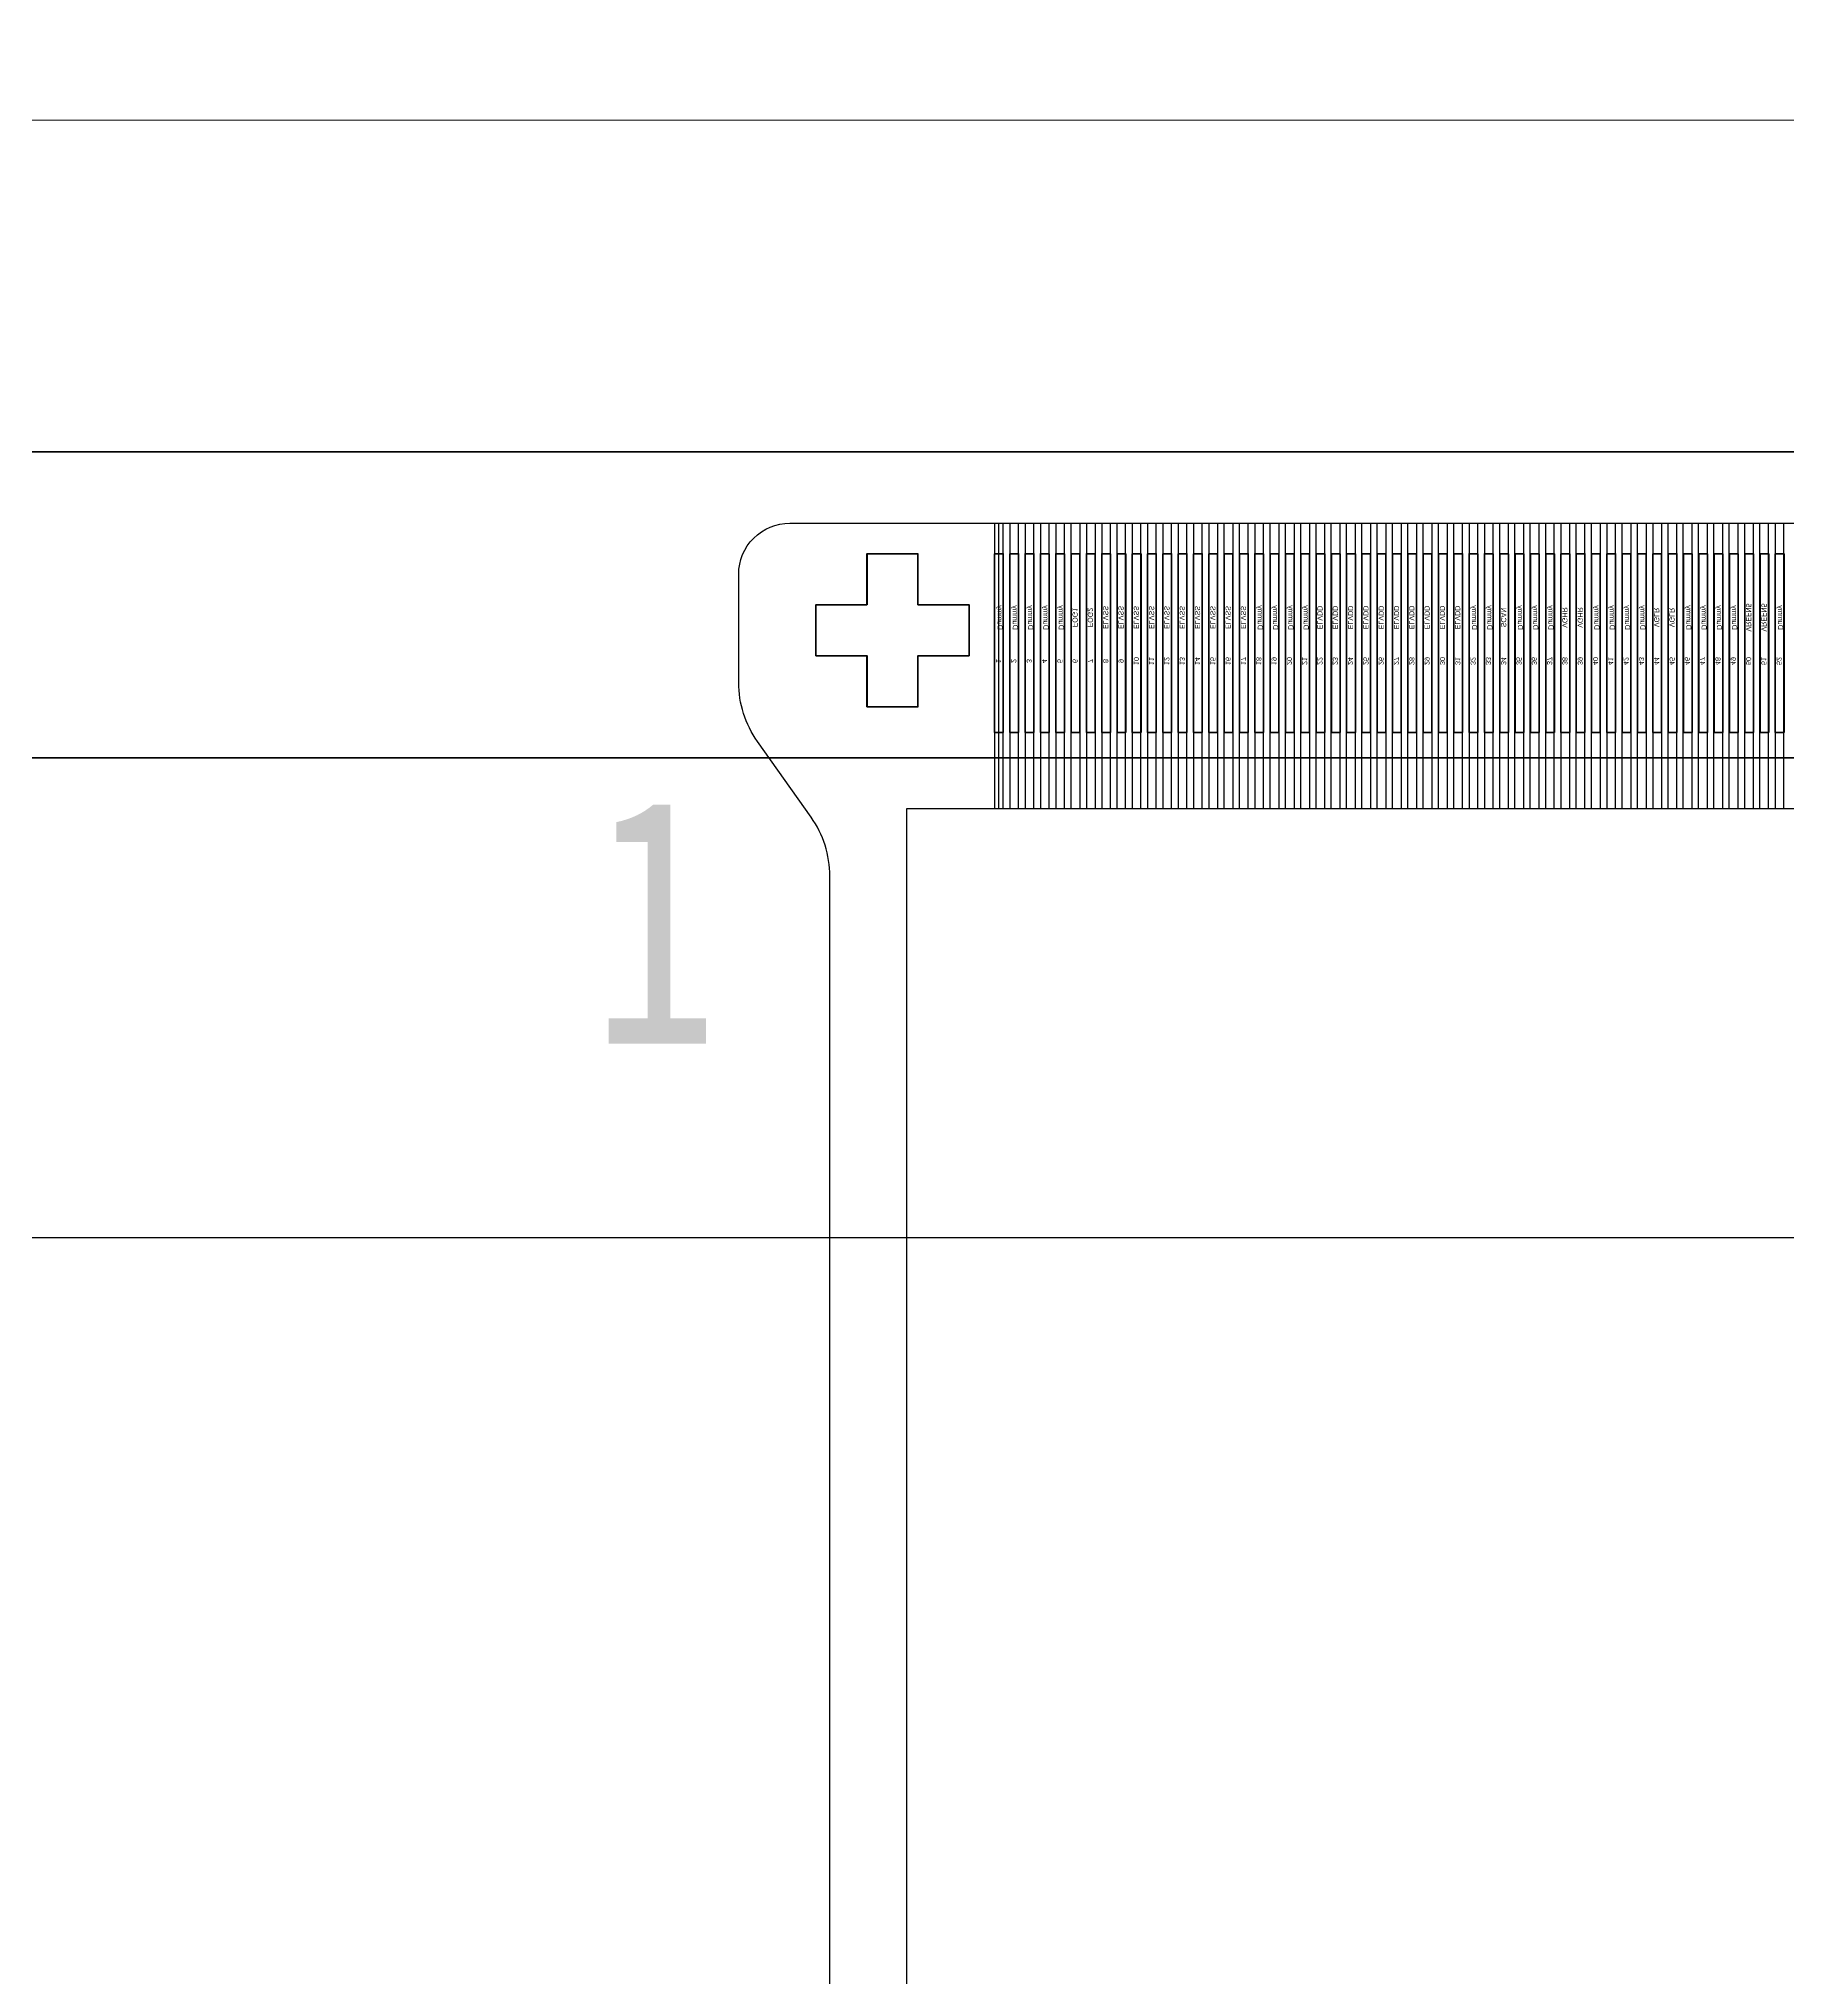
# Model space of a CAD drawing. Header units: millimetres. Extents: x 2678 to 7528, y -1679 to -1155.
# Drawn here: x 3645.996 to 3649.422, y -1275.456 to -1271.657 of the extents above; entities that cross this region are included whole.
import ezdxf
from ezdxf.enums import TextEntityAlignment as Align

# ---------------------------------------------------------------- set-up
doc = ezdxf.new("R2010")
doc.units = ezdxf.units.MM
for name, color, linetype in [('01 Copper', 3, 'Continuous'), ('03 Solder Resist', 6, 'Continuous'), ('06 Cutline', 4, 'Continuous'), ('09 Center_line', 1, 'Continuous'), ('13 OL no.', 190, 'Continuous'), ('14 OL name', 220, 'Continuous'), ('COVER LENS', 6, 'Continuous')]:
    doc.layers.add(name, color=color, linetype=linetype)
for name, color, linetype, lineweight in [('Dim', 3, 'Continuous', 13), ('FPC.drawing', 30, 'Continuous', 100), ('P_OLED.drawing', 3, 'Continuous', 100), ('POL', 5, 'Continuous', 9)]:
    doc.layers.add(name, color=color, linetype=linetype, lineweight=lineweight)
doc.styles.add('CCN-1', font='', dxfattribs={"width": 0.85})
doc.styles.add('ME-txt', font='txt.shx', dxfattribs={"width": 0.75})
doc.styles.get("Standard").update_dxf_attribs({"font": 'arial.ttf'})
doc.styles.get('CCN-1').set_extended_font_data('SimSun')
doc.dimstyles.new('DIM-CCN', dxfattribs={"dimscale": 0.9, "dimtxt": 1.7, "dimasz": 1.2, "dimexe": 1.5, "dimexo": 0.5, "dimgap": 0.3, "dimtad": 1, "dimzin": 0, "dimdsep": 46, "dimtxsty": 'CCN-1', "dimblk": 'OPEN30', "dimcen": 0.05, "dimclrd": 256, "dimclre": 256, "dimclrt": 7, "dimadec": 0, "dimazin": 0, "dimtfac": 1, "dimtofl": 0, "dimtmove": 0, "dimatfit": 3, "dimldrblk": 'OPEN30', "dimfxl": 1, "dimtolj": 1, "dimtzin": 0, "dimlwd": -1, "dimlwe": -1, "dimarcsym": 0})

# ---------------------------------------------------------------- blocks, each defined once
blk = doc.blocks.new('OLED屏体')
at = {"color": 3, "linetype": 'Continuous'}
for p, q in [((5116.1531, 184.8451), (5116.2531, 184.8451)), ((5116.2531, 184.8451), (5116.1531, 184.8451)), ((5116.2531, 184.8451), (5116.1531, 184.8451)), ((5116.1531, 184.8451), (5116.1531, 184.7451)), ((5116.2531, 184.8451), (5116.1531, 184.8451)), ((5116.2531, 184.7451), (5116.2531, 184.8451)), ((5116.1531, 184.7451), (5116.0531, 184.7451)), ((5116.0531, 184.7451), (5116.0531, 184.6451)), ((5116.3531, 184.7451), (5116.2531, 184.7451)), ((5116.3531, 184.6451), (5116.3531, 184.7451)), ((5116.0531, 184.6451), (5116.1531, 184.6451)), ((5116.1531, 184.6451), (5116.1531, 184.5451)), ((5116.2531, 184.5451), (5116.2531, 184.6451)), ((5116.2531, 184.6451), (5116.3531, 184.6451)), ((5116.1531, 184.5451), (5116.2531, 184.5451))]:
    blk.add_line(p, q, dxfattribs=at)
at = {"layer": 'FPC.drawing', "color": 30, "linetype": 'Continuous', "lineweight": 100}
for points in [[(5116.2531, 184.8451), (5116.1531, 184.8451), (5116.1531, 184.7451), (5116.0531, 184.7451), (5116.0531, 184.6451), (5116.1531, 184.6451), (5116.1531, 184.5451), (5116.2531, 184.5451), (5116.2531, 184.6451), (5116.3531, 184.6451), (5116.3531, 184.7451), (5116.2531, 184.7451)], [(5116.4031, 184.4951), (5116.4201, 184.4951), (5116.4201, 184.8451), (5116.4031, 184.8451)], [(5116.4331, 184.4951), (5116.4501, 184.4951), (5116.4501, 184.8451), (5116.4331, 184.8451)], [(5116.4631, 184.4951), (5116.4801, 184.4951), (5116.4801, 184.8451), (5116.4631, 184.8451)], [(5116.4931, 184.4951), (5116.5101, 184.4951), (5116.5101, 184.8451), (5116.4931, 184.8451)], [(5116.5231, 184.4951), (5116.5401, 184.4951), (5116.5401, 184.8451), (5116.5231, 184.8451)], [(5116.5531, 184.4951), (5116.5701, 184.4951), (5116.5701, 184.8451), (5116.5531, 184.8451)], [(5116.5831, 184.4951), (5116.6001, 184.4951), (5116.6001, 184.8451), (5116.5831, 184.8451)], [(5116.6131, 184.4951), (5116.6301, 184.4951), (5116.6301, 184.8451), (5116.6131, 184.8451)], [(5116.6431, 184.4951), (5116.6601, 184.4951), (5116.6601, 184.8451), (5116.6431, 184.8451)], [(5116.6731, 184.4951), (5116.6901, 184.4951), (5116.6901, 184.8451), (5116.6731, 184.8451)], [(5116.7031, 184.4951), (5116.7201, 184.4951), (5116.7201, 184.8451), (5116.7031, 184.8451)], [(5116.7331, 184.4951), (5116.7501, 184.4951), (5116.7501, 184.8451), (5116.7331, 184.8451)], [(5116.7631, 184.4951), (5116.7801, 184.4951), (5116.7801, 184.8451), (5116.7631, 184.8451)], [(5116.7931, 184.4951), (5116.8101, 184.4951), (5116.8101, 184.8451), (5116.7931, 184.8451)], [(5116.8231, 184.4951), (5116.8401, 184.4951), (5116.8401, 184.8451), (5116.8231, 184.8451)], [(5116.8531, 184.4951), (5116.8701, 184.4951), (5116.8701, 184.8451), (5116.8531, 184.8451)], [(5116.8831, 184.4951), (5116.9001, 184.4951), (5116.9001, 184.8451), (5116.8831, 184.8451)], [(5116.9131, 184.4951), (5116.9301, 184.4951), (5116.9301, 184.8451), (5116.9131, 184.8451)], [(5116.9431, 184.4951), (5116.9601, 184.4951), (5116.9601, 184.8451), (5116.9431, 184.8451)], [(5116.9731, 184.4951), (5116.9901, 184.4951), (5116.9901, 184.8451), (5116.9731, 184.8451)], [(5117.0031, 184.4951), (5117.0201, 184.4951), (5117.0201, 184.8451), (5117.0031, 184.8451)], [(5117.0331, 184.4951), (5117.0501, 184.4951), (5117.0501, 184.8451), (5117.0331, 184.8451)], [(5117.0631, 184.4951), (5117.0801, 184.4951), (5117.0801, 184.8451), (5117.0631, 184.8451)], [(5117.0931, 184.4951), (5117.1101, 184.4951), (5117.1101, 184.8451), (5117.0931, 184.8451)], [(5117.1231, 184.4951), (5117.1401, 184.4951), (5117.1401, 184.8451), (5117.1231, 184.8451)], [(5117.1531, 184.4951), (5117.1701, 184.4951), (5117.1701, 184.8451), (5117.1531, 184.8451)], [(5117.1831, 184.4951), (5117.2001, 184.4951), (5117.2001, 184.8451), (5117.1831, 184.8451)], [(5117.2131, 184.4951), (5117.2301, 184.4951), (5117.2301, 184.8451), (5117.2131, 184.8451)], [(5117.2431, 184.4951), (5117.2601, 184.4951), (5117.2601, 184.8451), (5117.2431, 184.8451)], [(5117.2731, 184.4951), (5117.2901, 184.4951), (5117.2901, 184.8451), (5117.2731, 184.8451)], [(5117.3031, 184.4951), (5117.3201, 184.4951), (5117.3201, 184.8451), (5117.3031, 184.8451)], [(5117.3331, 184.4951), (5117.3501, 184.4951), (5117.3501, 184.8451), (5117.3331, 184.8451)], [(5117.3631, 184.4951), (5117.3801, 184.4951), (5117.3801, 184.8451), (5117.3631, 184.8451)], [(5117.3931, 184.4951), (5117.4101, 184.4951), (5117.4101, 184.8451), (5117.3931, 184.8451)], [(5117.4231, 184.4951), (5117.4401, 184.4951), (5117.4401, 184.8451), (5117.4231, 184.8451)], [(5117.4531, 184.4951), (5117.4701, 184.4951), (5117.4701, 184.8451), (5117.4531, 184.8451)], [(5117.4831, 184.4951), (5117.5001, 184.4951), (5117.5001, 184.8451), (5117.4831, 184.8451)], [(5117.5131, 184.4951), (5117.5301, 184.4951), (5117.5301, 184.8451), (5117.5131, 184.8451)], [(5117.5431, 184.4951), (5117.5601, 184.4951), (5117.5601, 184.8451), (5117.5431, 184.8451)], [(5117.5731, 184.4951), (5117.5901, 184.4951), (5117.5901, 184.8451), (5117.5731, 184.8451)], [(5117.6031, 184.4951), (5117.6201, 184.4951), (5117.6201, 184.8451), (5117.6031, 184.8451)], [(5117.6331, 184.4951), (5117.6501, 184.4951), (5117.6501, 184.8451), (5117.6331, 184.8451)], [(5117.6631, 184.4951), (5117.6801, 184.4951), (5117.6801, 184.8451), (5117.6631, 184.8451)], [(5117.6931, 184.4951), (5117.7101, 184.4951), (5117.7101, 184.8451), (5117.6931, 184.8451)], [(5117.7231, 184.4951), (5117.7401, 184.4951), (5117.7401, 184.8451), (5117.7231, 184.8451)], [(5117.7531, 184.4951), (5117.7701, 184.4951), (5117.7701, 184.8451), (5117.7531, 184.8451)], [(5117.7831, 184.4951), (5117.8001, 184.4951), (5117.8001, 184.8451), (5117.7831, 184.8451)], [(5117.8131, 184.4951), (5117.8301, 184.4951), (5117.8301, 184.8451), (5117.8131, 184.8451)], [(5117.8431, 184.4951), (5117.8601, 184.4951), (5117.8601, 184.8451), (5117.8431, 184.8451)], [(5117.8731, 184.4951), (5117.8901, 184.4951), (5117.8901, 184.8451), (5117.8731, 184.8451)], [(5117.9031, 184.4951), (5117.9201, 184.4951), (5117.9201, 184.8451), (5117.9031, 184.8451)], [(5117.9331, 184.4951), (5117.9501, 184.4951), (5117.9501, 184.8451), (5117.9331, 184.8451)]]:
    blk.add_lwpolyline(points, close=True, dxfattribs=at)
at = {"layer": 'P_OLED.drawing', "color": 3, "linetype": 'Continuous', "lineweight": 100}
for p, q in [((5134.5691, 185.0451), (5108.5142, 185.0451)), ((5110.3796, 184.4451), (5132.7036, 184.4451))]:
    blk.add_line(p, q, dxfattribs=at)
at = {"layer": 'Dim', "lineweight": 0, "insert": (5115.861, 183.8847), "char_height": 0.482276, "attachment_point": 9, "style": 'ME-txt'}
blk.add_mtext('{\\fSimSun|b0|i0|c134|p2;1}', dxfattribs=at)
blk = doc.blocks.new('WQT3T')
at = {"layer": '01 Copper'}
for points in [[(3336.1507, -679.0869), (3336.1507, -678.5269)], [(3336.1677, -678.5269), (3336.1677, -679.0869)], [(3336.1807, -679.0869), (3336.1807, -678.5269)], [(3336.1977, -679.0869), (3336.1977, -678.5269)], [(3336.2107, -678.5269), (3336.2107, -679.0869)], [(3336.2277, -678.5269), (3336.2277, -679.0869)], [(3336.2407, -678.5269), (3336.2407, -679.0869)], [(3336.2577, -679.0869), (3336.2577, -678.5269)], [(3336.2706, -678.5269), (3336.2706, -679.0869)], [(3336.2876, -679.0869), (3336.2876, -678.5269)], [(3336.3006, -678.5269), (3336.3006, -679.0869)], [(3336.3176, -679.0869), (3336.3176, -678.5269)], [(3336.3306, -678.5269), (3336.3306, -679.0869)], [(3336.3476, -679.0869), (3336.3476, -678.5269)], [(3336.3606, -679.0869), (3336.3606, -678.5269)], [(3336.3776, -679.0869), (3336.3776, -678.5269)], [(3336.3906, -678.5269), (3336.3906, -679.0869)], [(3336.4076, -678.5269), (3336.4076, -679.0869)], [(3336.4206, -678.5269), (3336.4206, -679.0869)], [(3336.4376, -679.0869), (3336.4376, -678.5269)], [(3336.4506, -678.5269), (3336.4506, -679.0869)], [(3336.4676, -679.0869), (3336.4676, -678.5269)], [(3336.4806, -679.0869), (3336.4806, -678.5269)], [(3336.4976, -678.5269), (3336.4976, -679.0869)], [(3336.5106, -678.5269), (3336.5106, -679.0869)], [(3336.5276, -679.0869), (3336.5276, -678.5269)], [(3336.5406, -679.0869), (3336.5406, -678.5269)], [(3336.5576, -679.0869), (3336.5576, -678.5269)], [(3336.5706, -678.5269), (3336.5706, -679.0869)], [(3336.5876, -678.5269), (3336.5876, -679.0869)], [(3336.6006, -679.0869), (3336.6006, -678.5269)], [(3336.6176, -678.5269), (3336.6176, -679.0869)], [(3336.6306, -678.5269), (3336.6306, -679.0869)], [(3336.6476, -679.0869), (3336.6476, -678.5269)], [(3336.6606, -678.5269), (3336.6606, -679.0869)], [(3336.6776, -679.0869), (3336.6776, -678.5269)], [(3336.6905, -678.5269), (3336.6905, -679.0869)], [(3336.7075, -678.5269), (3336.7075, -679.0869)], [(3336.7205, -679.0869), (3336.7205, -678.5269)], [(3336.7375, -678.5269), (3336.7375, -679.0869)], [(3336.7505, -679.0869), (3336.7505, -678.5269)], [(3336.7675, -678.5269), (3336.7675, -679.0869)], [(3336.7805, -679.0869), (3336.7805, -678.5269)], [(3336.7975, -679.0869), (3336.7975, -678.5269)], [(3336.8105, -678.5269), (3336.8105, -679.0869)], [(3336.8275, -679.0869), (3336.8275, -678.5269)], [(3336.8405, -678.5269), (3336.8405, -679.0869)], [(3336.8575, -679.0869), (3336.8575, -678.5269)], [(3336.8705, -678.5269), (3336.8705, -679.0869)], [(3336.8875, -679.0869), (3336.8875, -678.5269)], [(3336.9005, -678.5269), (3336.9005, -679.0869)], [(3336.9175, -679.0869), (3336.9175, -678.5269)], [(3336.9305, -678.5269), (3336.9305, -679.0869)], [(3336.9475, -679.0869), (3336.9475, -678.5269)], [(3336.9605, -678.5269), (3336.9605, -679.0869)], [(3336.9775, -679.0869), (3336.9775, -678.5269)], [(3336.9905, -678.5269), (3336.9905, -679.0869)], [(3337.0075, -679.0869), (3337.0075, -678.5269)], [(3337.0205, -678.5269), (3337.0205, -679.0869)], [(3337.0375, -679.0869), (3337.0375, -678.5269)], [(3337.0505, -678.5269), (3337.0505, -679.0869)], [(3337.0675, -678.5269), (3337.0675, -679.0869)], [(3337.0804, -678.5269), (3337.0804, -679.0869)], [(3337.0974, -679.0869), (3337.0974, -678.5269)], [(3337.1104, -678.5269), (3337.1104, -679.0869)], [(3337.1274, -679.0869), (3337.1274, -678.5269)], [(3337.1404, -678.5269), (3337.1404, -679.0869)], [(3337.1574, -679.0869), (3337.1574, -678.5269)], [(3337.1704, -679.0869), (3337.1704, -678.5269)], [(3337.1874, -678.5269), (3337.1874, -679.0869)], [(3337.2004, -679.0869), (3337.2004, -678.5269)], [(3337.2174, -679.0869), (3337.2174, -678.5269)], [(3337.2304, -678.5269), (3337.2304, -679.0869)], [(3337.2474, -679.0869), (3337.2474, -678.5269)], [(3337.2604, -678.5269), (3337.2604, -679.0869)], [(3337.2774, -678.5269), (3337.2774, -679.0869)], [(3337.2904, -679.0869), (3337.2904, -678.5269)], [(3337.3074, -678.5269), (3337.3074, -679.0869)], [(3337.3204, -679.0869), (3337.3204, -678.5269)], [(3337.3374, -678.5269), (3337.3374, -679.0869)], [(3337.3504, -679.0869), (3337.3504, -678.5269)], [(3337.3674, -678.5269), (3337.3674, -679.0869)], [(3337.3804, -679.0869), (3337.3804, -678.5269)], [(3337.3974, -678.5269), (3337.3974, -679.0869)], [(3337.4104, -679.0869), (3337.4104, -678.5269)], [(3337.4274, -678.5269), (3337.4274, -679.0869)], [(3337.4404, -679.0869), (3337.4404, -678.5269)], [(3337.4574, -678.5269), (3337.4574, -679.0869)], [(3337.4703, -679.0869), (3337.4703, -678.5269)], [(3337.4873, -678.5269), (3337.4873, -679.0869)], [(3337.5003, -678.5269), (3337.5003, -679.0869)], [(3337.5173, -678.5269), (3337.5173, -679.0869)], [(3337.5303, -678.5269), (3337.5303, -679.0869)], [(3337.5473, -679.0869), (3337.5473, -678.5269)], [(3337.5603, -679.0869), (3337.5603, -678.5269)], [(3337.5773, -678.5269), (3337.5773, -679.0869)], [(3337.5903, -679.0869), (3337.5903, -678.5269)], [(3337.6073, -678.5269), (3337.6073, -679.0869)], [(3337.6203, -679.0869), (3337.6203, -678.5269)], [(3337.6373, -678.5269), (3337.6373, -679.0869)], [(3337.6503, -679.0869), (3337.6503, -678.5269)], [(3337.6673, -678.5269), (3337.6673, -679.0869)], [(3337.6803, -679.0869), (3337.6803, -678.5269)], [(3337.6973, -678.5269), (3337.6973, -679.0869)]]:
    blk.add_lwpolyline(points, dxfattribs=at)
blk.add_lwpolyline([(3338.0472, -678.6869), (3338.0472, -678.7869), (3337.9472, -678.7869), (3337.9472, -678.8869), (3337.8472, -678.8869), (3337.8472, -678.7869), (3337.7472, -678.7869), (3337.7472, -678.6869), (3337.8472, -678.6869), (3337.8472, -678.5869), (3337.9472, -678.5869), (3337.9472, -678.6869)], close=True, dxfattribs=at)
at = {"layer": '03 Solder Resist'}
blk.add_lwpolyline([(3337.8701, -681.4615, 0.081869), (3337.8886, -681.5738), (3338.1495, -682.3437, -0.081869), (3338.1601, -682.4079), (3338.1601, -685.2564, 0.177691), (3338.2432, -685.4828), (3338.6126, -685.9184, -0.177691), (3338.6601, -686.0477), (3338.6601, -686.5193), (3326.4601, -686.5193), (3326.4601, -686.0477, -0.177691), (3326.5076, -685.9184), (3326.877, -685.4828, 0.177691), (3326.9601, -685.2564), (3326.9601, -682.4079, -0.081869), (3326.9707, -682.3437), (3327.2316, -681.5738, 0.081869), (3327.2501, -681.4615), (3327.2501, -679.0869), (3337.8701, -679.0869)], format="xyb", close=True, dxfattribs=at)
at = {"layer": '06 Cutline', "linetype": 'Continuous'}
blk.add_lwpolyline([(3326.5101, -688.1193), (3338.6101, -688.1193, 0.414214), (3338.8101, -687.9193), (3338.8101, -685.9927, 0.177691), (3338.7626, -685.8633), (3338.3576, -685.3858, -0.177691), (3338.3101, -685.2564), (3338.3101, -682.3831, 0.081869), (3338.2995, -682.3189), (3338.0307, -681.5257, -0.081869), (3338.0201, -681.4615), (3338.0201, -679.2188, -0.155127), (3338.0568, -679.1033), (3338.1619, -678.9547, 0.155127), (3338.1986, -678.8392), (3338.1986, -678.6269, 0.414214), (3338.0986, -678.5269), (3327.0216, -678.5269, 0.414214)], format="xyb", dxfattribs=at)
at = {"layer": '09 Center_line'}
blk.add_line((3337.6888, -679.0867), (3337.6888, -678.5267), dxfattribs=at)
at = {"layer": '13 OL no.'}
for s, p in [('52', (3336.1647, -678.7971)), ('51', (3336.1947, -678.7971)), ('50', (3336.2247, -678.7971)), ('49', (3336.2547, -678.7971)), ('48', (3336.2847, -678.7971)), ('47', (3336.3148, -678.7971)), ('46', (3336.3447, -678.7971)), ('45', (3336.3746, -678.7971)), ('44', (3336.4048, -678.7971)), ('43', (3336.4346, -678.7971)), ('42', (3336.4648, -678.7971)), ('41', (3336.4948, -678.7971)), ('40', (3336.5246, -678.7971)), ('39', (3336.5546, -678.7971)), ('38', (3336.5846, -678.7971)), ('37', (3336.6146, -678.7971)), ('36', (3336.6446, -678.7971)), ('35', (3336.6746, -678.7971)), ('34', (3336.7046, -678.7971)), ('33', (3336.7345, -678.7971)), ('32', (3336.7645, -678.7971)), ('31', (3336.7945, -678.7971)), ('30', (3336.8245, -678.7971)), ('29', (3336.8545, -678.7971)), ('28', (3336.8845, -678.7971)), ('27', (3336.9147, -678.7971)), ('26', (3336.9445, -678.7971)), ('25', (3336.9745, -678.7971)), ('24', (3337.0047, -678.7971)), ('23', (3337.0345, -678.7971)), ('22', (3337.0646, -678.7971)), ('21', (3337.0946, -678.7971)), ('20', (3337.1245, -678.7971)), ('19', (3337.1545, -678.7971)), ('18', (3337.1844, -678.7971)), ('17', (3337.2146, -678.7971)), ('16', (3337.2444, -678.7971)), ('15', (3337.2744, -678.7971)), ('14', (3337.3046, -678.7971)), ('13', (3337.3344, -678.7971)), ('12', (3337.3646, -678.7971)), ('11', (3337.3946, -678.7971)), ('10', (3337.4244, -678.7971)), ('9', (3337.4544, -678.7971)), ('8', (3337.4844, -678.7971)), ('7', (3337.5144, -678.7971)), ('6', (3337.5444, -678.7971)), ('5', (3337.5742, -678.7971)), ('4', (3337.6045, -678.7971)), ('3', (3337.6343, -678.7971)), ('2', (3337.6645, -678.7971)), ('1', (3337.6945, -678.7971))]:
    blk.add_text(s, height=0.01, rotation=90, dxfattribs=at).set_placement(p, align=Align.CENTER)
at = {"layer": '14 OL name'}
for s, p in [('Dummy', (3336.1619, -678.7118)), ('VREFN5', (3336.1946, -678.7118)), ('VREFN5', (3336.2246, -678.7118)), ('Dummy', (3336.2519, -678.7118)), ('Dummy', (3336.2819, -678.7118)), ('Dummy', (3336.3118, -678.7118)), ('Dummy', (3336.3418, -678.7118)), ('VGLR', (3336.3748, -678.7118)), ('VGLR', (3336.4048, -678.7118)), ('Dummy', (3336.4318, -678.7118)), ('Dummy', (3336.4618, -678.7118)), ('Dummy', (3336.4918, -678.7118)), ('Dummy', (3336.5218, -678.7118)), ('VGHR', (3336.5547, -678.7118)), ('VGHR', (3336.5847, -678.7118)), ('Dummy', (3336.6118, -678.7118)), ('Dummy', (3336.6418, -678.7118)), ('Dummy', (3336.6718, -678.7118)), ('SCAN', (3336.7047, -678.7118)), ('Dummy', (3336.7317, -678.7118)), ('Dummy', (3336.7617, -678.7118)), ('ELVDD', (3336.7947, -678.7118)), ('ELVDD', (3336.8247, -678.7118)), ('ELVDD', (3336.8547, -678.7118)), ('ELVDD', (3336.8846, -678.7118)), ('ELVDD', (3336.9146, -678.7118)), ('ELVDD', (3336.9446, -678.7118)), ('ELVDD', (3336.9746, -678.7118)), ('ELVDD', (3337.0046, -678.7118)), ('ELVDD', (3337.0346, -678.7118)), ('ELVDD', (3337.0646, -678.7118)), ('Dummy', (3337.0917, -678.7118)), ('Dummy', (3337.1216, -678.7118)), ('Dummy', (3337.1516, -678.7118)), ('Dummy', (3337.1816, -678.7118)), ('ELVSS', (3337.2146, -678.7118)), ('ELVSS', (3337.2446, -678.7118)), ('ELVSS', (3337.2745, -678.7118)), ('ELVSS', (3337.3045, -678.7118)), ('ELVSS', (3337.3345, -678.7118)), ('ELVSS', (3337.3645, -678.7118)), ('ELVSS', (3337.3945, -678.7118)), ('ELVSS', (3337.4245, -678.7118)), ('ELVSS', (3337.4545, -678.7118)), ('ELVSS', (3337.4845, -678.7118)), ('FOG2', (3337.5145, -678.7118)), ('FOG1', (3337.5445, -678.7118)), ('Dummy', (3337.5715, -678.7118)), ('Dummy', (3337.6015, -678.7118)), ('Dummy', (3337.6315, -678.7118)), ('Dummy', (3337.6615, -678.7118)), ('Dummy', (3337.6915, -678.7118))]:
    blk.add_text(s, height=0.01, rotation=90, dxfattribs=at).set_placement(p, align=Align.CENTER)
blk = doc.blocks.new('_Open30')
at = {"color": 0, "linetype": 'ByBlock', "lineweight": -2}
for p, q in [((-1, 0.2679), (0, 0)), ((0, 0), (-1, -0.2679)), ((0, 0), (-1, 0))]:
    blk.add_line(p, q, dxfattribs=at)
blk = doc.blocks.new('*D174')
at = {"layer": 'Defpoints', "color": 0}
for p in [(3653.0362, -1271.316), (3644.1465, -1274.0068), (3653.0362, -1274.0068)]:
    blk.add_point(p, dxfattribs=at)
at = {"layer": 'Dim'}
for p, q in [((3644.1465, -1270.236), (3644.1465, -1269.156)), ((3652.5862, -1271.316), (3642.7965, -1271.316)), ((3652.5862, -1274.0068), (3642.7965, -1274.0068)), ((3644.1465, -1275.0868), (3644.1465, -1280.2305))]:
    blk.add_line(p, q, dxfattribs=at)
at = {"layer": 'Dim', "xscale": 1.08, "yscale": 1.08, "zscale": 1.08}
for p, rotation in [((3644.1465, -1271.316), 270), ((3644.1465, -1274.0068), 90)]:
    blk.add_blockref('_Open30', p, dxfattribs=dict(at, rotation=rotation))
at = {"layer": 'Dim', "color": 7, "insert": (3643.1115, -1278.1987), "char_height": 1.53, "attachment_point": 5, "rotation": 90, "style": 'CCN-1'}
blk.add_mtext('\\A1;2.69', dxfattribs=at)

msp = doc.modelspace()

# ---------------------------------------------------------------- linework, layer by layer
at = {"layer": 'COVER LENS', "color": 7, "linetype": 'Continuous'}
msp.add_line((3662.0362, -1274.0068), (3644.0362, -1274.0068), dxfattribs=at)
msp.add_lwpolyline([(3641.5071, -1274.0068, -0.414214), (3637.5071, -1270.0068), (3637.5071, -1242.2232, -0.414214), (3641.5071, -1238.2232), (3664.5071, -1238.2232, -0.414214), (3668.5071, -1242.2232), (3668.5071, -1270.0068, -0.414214), (3664.5071, -1274.0068)], format="xyb", close=True, dxfattribs=at)
at = {"layer": 'POL', "color": 4}
msp.add_lwpolyline([(3664.1691, -1240.214), (3641.8451, -1240.214, 0.414214), (3638.7951, -1243.264), (3638.7951, -1269.866, 0.175171), (3639.4999, -1271.816), (3666.5143, -1271.816, 0.175171), (3667.2191, -1269.866), (3667.2191, -1243.264, 0.414214)], format="xyb", close=True, dxfattribs=at)

# ---------------------------------------------------------------- block references
at = {"layer": 'Dim', "color": 42}
msp.add_blockref('OLED屏体', (-1468.5345, -1457.5111), dxfattribs=at)
at = {"layer": 'Dim', "color": 42, "xscale": -1}
msp.add_blockref('WQT3T', (6985.5659, -594.0791), dxfattribs=at)

# ---------------------------------------------------------------- dimensions: what is measured, and where the dimension line sits
at = {"layer": 'Dim'}
dim = msp.add_linear_dim(base=(3644.1465, -1274.0068), p1=(3653.0362, -1271.316), p2=(3653.0362, -1274.0068), angle=90, dimstyle='DIM-CCN', override={"dimarcsym": 1}, dxfattribs=at)
dim.commit()
dim.dimension.update_dxf_attribs({"geometry": '*D174', "text_midpoint": (3643.1115, -1278.1987)})

doc.saveas('drawing.dxf')
